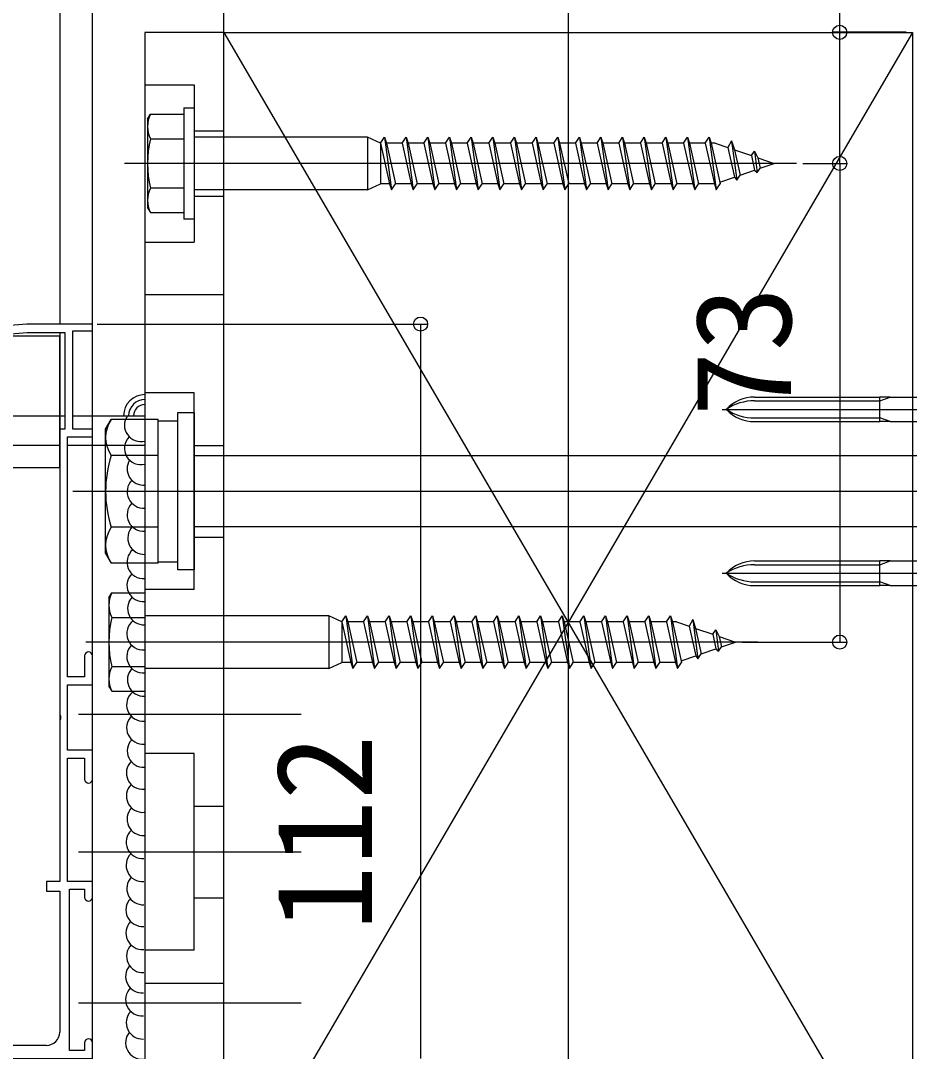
# Model space of a CAD drawing. Units: millimetres, scale not verified. Extents: x -875 to 875, y -1304 to 1296.
# Drawn here: x 139 to 274.5, y 573.4 to 730.6 of the extents above; entities that cross this region are included whole.
import ezdxf
from ezdxf.enums import TextEntityAlignment as Align

# ---------------------------------------------------------------- set-up
doc = ezdxf.new("R2010")
doc.units = ezdxf.units.MM
doc.header["$LTSCALE"] = 8
for name, color, linetype in [('0-3_YKK_11', 7, 'Continuous'), ('0-4_YKK_12', 2, 'Continuous'), ('0-5_YKK_13', 4, 'Continuous'), ('0-6_YKK_D', 6, 'Continuous'), ('0-8_YSS_K', 3, 'Continuous')]:
    doc.layers.add(name, color=color, linetype=linetype)
doc.styles.add('ＭＳ ゴシック', font='')
doc.styles.get('ＭＳ ゴシック').set_extended_font_data('MS Gothic')

msp = doc.modelspace()

# ---------------------------------------------------------------- linework, layer by layer
at = {"layer": '0-3_YKK_11'}
msp.add_line((140, 684.3), (90.92, 680.374), dxfattribs=at)
for points in [[(148.8, 633.7), (148.8, 630.5), (146.2, 630.5), (146.2, 667.1), (150, 667.1), (150, 668.3), (147, 668.3), (147, 683.3), (150, 683.3), (150, 684.3), (140, 684.3)], [(125.539, 681.839), (140.052, 683), (145.8, 683), (145.8, 668.3), (145, 668.3), (145, 624.758), (145.12, 624.575), (145.12, 624.025), (145, 623.842), (145, 599.3), (143, 599.3), (143, 597.8), (145, 597.8), (145, 576.3)], [(150, 614.9), (150, 619.3), (146.2, 619.3), (146.2, 629.3), (150, 629.3), (150, 633.7)], [(150, 596.9), (150, 599.3), (146.2, 599.3), (146.2, 618.1), (148.8, 618.1), (148.8, 614.9)], [(148.8, 574.7), (148.8, 573.5), (146.5, 573.5), (146.5, 598.1), (148.8, 598.1), (148.8, 596.9)], [(143, 574.3), (110, 574.3), (110, 572.3), (150, 572.3), (150, 574.7)]]:
    msp.add_lwpolyline(points, dxfattribs=at)
for centre, radius, start, end in [((149.4, 633.7), 0.6, 90.00001, 179.99999), ((149.4, 633.7), 0.6, 0.00001, 89.99999), ((149.4, 614.9), 0.6, 180.00001, 269.99999), ((149.4, 614.9), 0.6, 270.00001, 359.99999), ((149.4, 596.9), 0.6, 180.00001, 269.99999), ((149.4, 596.9), 0.6, 270.00001, 359.99999), ((143, 576.3), 2, 270.00001, 359.99999), ((149.4, 574.7), 0.6, 90.00001, 179.99999), ((149.4, 574.7), 0.6, 0.00001, 89.99999)]:
    msp.add_arc(centre, radius, start, end, dxfattribs=at)
at = {"layer": '0-4_YKK_12'}
for p, q in [((222.5, 986.802), (222.5, 301.855)), ((145, 766.3), (145, 684.3)), ((150, 516.3), (150, 766.3)), ((257.288, 708.8), (154.888, 708.8)), ((145, 683), (145, 599.6)), ((245.985, 671.3), (287.393, 671.3)), ((147, 658.8), (352.221, 658.8)), ((245.985, 646.3), (287.393, 646.3)), ((251.388, 635.8), (148.988, 635.8)), ((147.887, 624.8), (181.794, 624.8)), ((147.887, 603.8), (181.794, 603.8)), ((145, 597.5), (145, 576.3)), ((147.887, 580.8), (181.794, 580.8))]:
    msp.add_line(p, q, dxfattribs=at)
at = {"layer": '0-5_YKK_13'}
for p, q in [((158, 720.8), (165.5, 720.8)), ((165.5, 720.8), (165.5, 696.8)), ((163.9, 717.3), (163.9, 700.3)), ((163.9, 717.3), (165.5, 717.3)), ((158.4, 715.55), (158.833, 716.3)), ((158.4, 715.55), (158.4, 702.05)), ((158.833, 716.3), (163.9, 716.3)), ((165.5, 713.8), (170, 713.8)), ((158.833, 712.558), (163.9, 712.558)), ((191.9, 712.8), (165.5, 712.8)), ((191.9, 712.8), (191.9, 704.8)), ((193.9, 711.9), (191.9, 712.8)), ((194.5, 712.8), (195.578, 704.8)), ((197.8, 712.8), (198.878, 704.8)), ((201.1, 712.8), (202.178, 704.8)), ((204.4, 712.8), (205.478, 704.8)), ((207.7, 712.8), (208.778, 704.8)), ((210.4, 711.9), (211, 712.8)), ((211, 712.8), (211.02, 712.8)), ((211.02, 712.8), (212.098, 704.8)), ((211.02, 712.8), (211.32, 711.9)), ((214.3, 712.8), (215.378, 704.8)), ((217.6, 712.8), (218.678, 704.8)), ((220.9, 712.8), (221.978, 704.8)), ((224.2, 712.8), (225.278, 704.8)), ((227.5, 712.8), (228.578, 704.8)), ((230.8, 712.8), (231.878, 704.8)), ((234.1, 712.8), (235.178, 704.8)), ((237.4, 712.8), (238.478, 704.8)), ((240.7, 712.8), (241.778, 704.8)), ((244, 712.8), (245.078, 704.8)), ((247.376, 712.236), (246.849, 711.228)), ((247.376, 712.236), (248.183, 706.248)), ((247.376, 712.236), (247.824, 710.892)), ((193.9, 711.9), (193.9, 705.7)), ((197.2, 711.9), (194.8, 711.9)), ((194.8, 711.9), (196.178, 705.7)), ((200.5, 711.9), (198.1, 711.9)), ((198.1, 711.9), (199.478, 705.7)), ((203.8, 711.9), (201.4, 711.9)), ((201.4, 711.9), (202.778, 705.7)), ((207.1, 711.9), (204.7, 711.9)), ((204.7, 711.9), (206.078, 705.7)), ((210.4, 711.9), (208, 711.9)), ((208, 711.9), (209.378, 705.7)), ((213.7, 711.9), (211.32, 711.9)), ((211.32, 711.9), (212.698, 705.7)), ((217, 711.9), (214.6, 711.9)), ((214.6, 711.9), (215.978, 705.7)), ((220.3, 711.9), (217.9, 711.9)), ((217.9, 711.9), (219.278, 705.7)), ((223.6, 711.9), (221.2, 711.9)), ((221.2, 711.9), (222.578, 705.7)), ((226.9, 711.9), (224.5, 711.9)), ((224.5, 711.9), (225.878, 705.7)), ((230.2, 711.9), (227.8, 711.9)), ((227.8, 711.9), (229.178, 705.7)), ((233.5, 711.9), (231.1, 711.9)), ((231.1, 711.9), (232.478, 705.7)), ((236.8, 711.9), (234.4, 711.9)), ((234.4, 711.9), (235.778, 705.7)), ((240.1, 711.9), (237.7, 711.9)), ((237.7, 711.9), (239.078, 705.7)), ((243.4, 711.9), (241, 711.9)), ((241, 711.9), (242.378, 705.7)), ((244.897, 711.9), (244.3, 711.9)), ((244.3, 711.9), (245.678, 705.7)), ((244.897, 711.9), (246.849, 711.228)), ((246.849, 711.228), (247.852, 706.717)), ((247.824, 710.892), (250.423, 709.997)), ((247.824, 710.892), (248.688, 707.005)), ((250.423, 709.997), (250.884, 710.69)), ((250.884, 710.69), (251.397, 709.662)), ((250.884, 710.69), (251.325, 707.419)), ((250.423, 709.997), (250.917, 707.773)), ((251.397, 709.662), (253.9, 708.8)), ((251.397, 709.662), (251.753, 708.061)), ((248.688, 707.005), (250.917, 707.773)), ((250.917, 707.773), (251.325, 707.419)), ((251.325, 707.419), (251.753, 708.061)), ((251.753, 708.061), (253.9, 708.8)), ((245.622, 705.95), (247.852, 706.717)), ((247.852, 706.717), (248.183, 706.248)), ((248.183, 706.248), (248.688, 707.005)), ((163.9, 705.042), (158.833, 705.042)), ((191.9, 704.8), (165.5, 704.8)), ((191.9, 704.8), (193.9, 705.7)), ((195.278, 705.7), (193.9, 705.7)), ((198.578, 705.7), (196.178, 705.7)), ((201.878, 705.7), (199.478, 705.7)), ((205.178, 705.7), (202.778, 705.7)), ((208.478, 705.7), (206.078, 705.7)), ((211.778, 705.7), (209.378, 705.7)), ((212.078, 704.8), (212.098, 704.8)), ((212.098, 704.8), (212.698, 705.7)), ((215.078, 705.7), (212.698, 705.7)), ((218.378, 705.7), (215.978, 705.7)), ((221.678, 705.7), (219.278, 705.7)), ((224.978, 705.7), (222.578, 705.7)), ((228.278, 705.7), (225.878, 705.7)), ((231.578, 705.7), (229.178, 705.7)), ((234.878, 705.7), (232.478, 705.7)), ((238.178, 705.7), (235.778, 705.7)), ((241.478, 705.7), (239.078, 705.7)), ((244.778, 705.7), (242.378, 705.7)), ((165.5, 703.8), (170, 703.8)), ((158.4, 702.05), (158.833, 701.3)), ((158.833, 701.3), (163.9, 701.3)), ((158, 696.8), (165.5, 696.8)), ((158, 688.8), (170, 688.8)), ((165.5, 673.8), (158, 673.8)), ((165.5, 643.8), (165.5, 673.8)), ((250.914, 673.175), (270.012, 673.175)), ((270.012, 669.425), (270.012, 673.175)), ((271.591, 673.175), (284.209, 673.175)), ((250.914, 672.608), (270.012, 672.608)), ((-117, 670.299), (145.8, 670.299)), ((147, 670.299), (158, 670.299)), ((152, 668.3), (152.849, 669.77)), ((158, 669.77), (152.849, 669.77)), ((160, 669.77), (158, 669.77)), ((160, 647.83), (160, 669.77)), ((250.914, 669.992), (270.012, 669.992)), ((271.591, 669.425), (270.012, 669.992)), ((152, 649.3), (152, 668.3)), ((160, 648.05), (160, 669.55)), ((160, 669.55), (163, 669.55)), ((250.914, 669.425), (270.012, 669.425)), ((271.591, 669.425), (270.012, 669.425)), ((271.591, 669.425), (284.209, 669.425)), ((145, 665.799), (-117, 665.799)), ((158, 665.799), (146.2, 665.799)), ((165.5, 665.8), (170, 665.8)), ((158, 664.285), (152.849, 664.285)), ((160, 664.285), (158, 664.285)), ((280, 664.2), (165.5, 664.2)), ((158, 653.315), (152.849, 653.315)), ((160, 653.315), (158, 653.315)), ((280, 653.4), (165.5, 653.4)), ((165.5, 651.8), (170, 651.8)), ((152, 649.3), (152.849, 647.83)), ((158, 647.83), (152.849, 647.83)), ((160, 647.83), (158, 647.83)), ((160, 648.05), (163, 648.05)), ((250.914, 648.175), (270.012, 648.175)), ((270.012, 644.425), (270.012, 648.175)), ((271.591, 648.175), (284.209, 648.175)), ((250.914, 647.608), (270.012, 647.608)), ((250.914, 644.992), (270.012, 644.992)), ((271.591, 644.425), (270.012, 644.992)), ((152.5, 642.55), (152.933, 643.3)), ((152.933, 643.3), (158, 643.3)), ((165.5, 643.8), (158, 643.8)), ((158, 643.3), (158, 628.3)), ((250.914, 644.425), (270.012, 644.425)), ((271.591, 644.425), (270.012, 644.425)), ((271.591, 644.425), (284.209, 644.425)), ((152.5, 642.55), (152.5, 629.05)), ((152.933, 639.558), (158, 639.558)), ((186, 639.8), (158, 639.8)), ((186, 639.8), (186, 631.8)), ((188, 638.9), (186, 639.8)), ((188, 638.9), (188, 632.7)), ((188.6, 639.8), (189.678, 631.8)), ((191.3, 638.9), (188.9, 638.9)), ((188.9, 638.9), (190.278, 632.7)), ((191.9, 639.8), (192.978, 631.8)), ((194.6, 638.9), (192.2, 638.9)), ((192.2, 638.9), (193.578, 632.7)), ((195.2, 639.8), (196.278, 631.8)), ((197.9, 638.9), (195.5, 638.9)), ((195.5, 638.9), (196.878, 632.7)), ((198.5, 639.8), (199.578, 631.8)), ((201.2, 638.9), (198.8, 638.9)), ((198.8, 638.9), (200.178, 632.7)), ((201.8, 639.8), (202.878, 631.8)), ((204.5, 638.9), (202.1, 638.9)), ((202.1, 638.9), (203.478, 632.7)), ((204.5, 638.9), (205.1, 639.8)), ((205.1, 639.8), (205.12, 639.8)), ((205.12, 639.8), (206.198, 631.8)), ((205.12, 639.8), (205.42, 638.9)), ((207.8, 638.9), (205.42, 638.9)), ((205.42, 638.9), (206.798, 632.7)), ((208.4, 639.8), (209.478, 631.8)), ((211.1, 638.9), (208.7, 638.9)), ((208.7, 638.9), (210.078, 632.7)), ((211.7, 639.8), (212.778, 631.8)), ((214.4, 638.9), (212, 638.9)), ((212, 638.9), (213.378, 632.7)), ((215, 639.8), (216.078, 631.8)), ((217.7, 638.9), (215.3, 638.9)), ((215.3, 638.9), (216.678, 632.7)), ((218.3, 639.8), (219.378, 631.8)), ((221, 638.9), (218.6, 638.9)), ((218.6, 638.9), (219.978, 632.7)), ((221.6, 639.8), (222.678, 631.8)), ((224.3, 638.9), (221.9, 638.9)), ((221.9, 638.9), (223.278, 632.7)), ((224.9, 639.8), (225.978, 631.8)), ((227.6, 638.9), (225.2, 638.9)), ((225.2, 638.9), (226.578, 632.7)), ((228.2, 639.8), (229.278, 631.8)), ((230.9, 638.9), (228.5, 638.9)), ((228.5, 638.9), (229.878, 632.7)), ((231.5, 639.8), (232.578, 631.8)), ((234.2, 638.9), (231.8, 638.9)), ((231.8, 638.9), (233.178, 632.7)), ((234.8, 639.8), (235.878, 631.8)), ((237.5, 638.9), (235.1, 638.9)), ((235.1, 638.9), (236.478, 632.7)), ((238.1, 639.8), (239.178, 631.8)), ((238.997, 638.9), (238.4, 638.9)), ((238.4, 638.9), (239.778, 632.7)), ((238.997, 638.9), (240.949, 638.228)), ((241.476, 639.236), (240.949, 638.228)), ((241.476, 639.236), (242.283, 633.248)), ((241.476, 639.236), (241.924, 637.892)), ((240.949, 638.228), (241.952, 633.717)), ((241.924, 637.892), (244.523, 636.997)), ((241.924, 637.892), (242.788, 634.005)), ((244.523, 636.997), (244.984, 637.69)), ((244.523, 636.997), (245.017, 634.773)), ((244.984, 637.69), (245.497, 636.662)), ((244.984, 637.69), (245.425, 634.419)), ((245.497, 636.662), (248, 635.8)), ((245.497, 636.662), (245.853, 635.061)), ((245.853, 635.061), (248, 635.8)), ((239.722, 632.95), (241.952, 633.717)), ((241.952, 633.717), (242.283, 633.248)), ((242.283, 633.248), (242.788, 634.005)), ((242.788, 634.005), (245.017, 634.773)), ((245.017, 634.773), (245.425, 634.419)), ((245.425, 634.419), (245.853, 635.061)), ((158, 632.042), (152.933, 632.042)), ((186, 631.8), (188, 632.7)), ((189.378, 632.7), (188, 632.7)), ((192.678, 632.7), (190.278, 632.7)), ((195.978, 632.7), (193.578, 632.7)), ((199.278, 632.7), (196.878, 632.7)), ((202.578, 632.7), (200.178, 632.7)), ((205.878, 632.7), (203.478, 632.7)), ((206.198, 631.8), (206.798, 632.7)), ((209.178, 632.7), (206.798, 632.7)), ((212.478, 632.7), (210.078, 632.7)), ((215.778, 632.7), (213.378, 632.7)), ((219.078, 632.7), (216.678, 632.7)), ((222.378, 632.7), (219.978, 632.7)), ((225.678, 632.7), (223.278, 632.7)), ((228.978, 632.7), (226.578, 632.7)), ((232.278, 632.7), (229.878, 632.7)), ((235.578, 632.7), (233.178, 632.7)), ((238.878, 632.7), (236.478, 632.7)), ((186, 631.8), (158, 631.8)), ((206.178, 631.8), (206.198, 631.8)), ((152.5, 629.05), (152.933, 628.3)), ((152.933, 628.3), (158, 628.3)), ((165.5, 618.8), (158, 618.8)), ((165.5, 588.8), (165.5, 618.8)), ((165.5, 610.8), (170, 610.8)), ((165.5, 596.8), (170, 596.8)), ((165.5, 588.8), (158, 588.8)), ((158, 583.8), (170, 583.8))]:
    msp.add_line(p, q, dxfattribs=at)
for points in [[(170, 513.8), (170, 728.8), (158, 728.8), (158, 513.8)], [(133, 682.436), (133, 662.436), (145, 662.436), (145, 682.436)], [(165.5, 670.8), (165.5, 646.8), (163, 646.8), (163, 670.8)]]:
    msp.add_lwpolyline(points, close=True, dxfattribs=at)
for points in [[(165.5, 717.3), (165.5, 700.3), (163.9, 700.3)], [(193.9, 711.9), (194.5, 712.8), (194.8, 711.9)], [(197.2, 711.9), (197.8, 712.8), (198.1, 711.9)], [(200.5, 711.9), (201.1, 712.8), (201.4, 711.9)], [(203.8, 711.9), (204.4, 712.8), (204.7, 711.9)], [(207.1, 711.9), (207.7, 712.8), (208, 711.9)], [(213.7, 711.9), (214.3, 712.8), (214.6, 711.9)], [(217, 711.9), (217.6, 712.8), (217.9, 711.9)], [(220.3, 711.9), (220.9, 712.8), (221.2, 711.9)], [(223.6, 711.9), (224.2, 712.8), (224.5, 711.9)], [(226.9, 711.9), (227.5, 712.8), (227.8, 711.9)], [(230.2, 711.9), (230.8, 712.8), (231.1, 711.9)], [(233.5, 711.9), (234.1, 712.8), (234.4, 711.9)], [(236.8, 711.9), (237.4, 712.8), (237.7, 711.9)], [(240.1, 711.9), (240.7, 712.8), (241, 711.9)], [(243.4, 711.9), (244, 712.8), (244.3, 711.9)], [(193.9, 711.9), (195.278, 705.7), (195.578, 704.8), (196.178, 705.7)], [(197.2, 711.9), (198.578, 705.7), (198.878, 704.8), (199.478, 705.7)], [(200.5, 711.9), (201.878, 705.7), (202.178, 704.8), (202.778, 705.7)], [(203.8, 711.9), (205.178, 705.7), (205.478, 704.8), (206.078, 705.7)], [(207.1, 711.9), (208.478, 705.7), (208.778, 704.8), (209.378, 705.7)], [(210.4, 711.9), (211.778, 705.7), (212.078, 704.8)], [(213.7, 711.9), (215.078, 705.7), (215.378, 704.8), (215.978, 705.7)], [(217, 711.9), (218.378, 705.7), (218.678, 704.8), (219.278, 705.7)], [(220.3, 711.9), (221.678, 705.7), (221.978, 704.8), (222.578, 705.7)], [(223.6, 711.9), (224.978, 705.7), (225.278, 704.8), (225.878, 705.7)], [(226.9, 711.9), (228.278, 705.7), (228.578, 704.8), (229.178, 705.7)], [(230.2, 711.9), (231.578, 705.7), (231.878, 704.8), (232.478, 705.7)], [(233.5, 711.9), (234.878, 705.7), (235.178, 704.8), (235.778, 705.7)], [(236.8, 711.9), (238.178, 705.7), (238.478, 704.8), (239.078, 705.7)], [(240.1, 711.9), (241.478, 705.7), (241.778, 704.8), (242.378, 705.7)], [(243.4, 711.9), (244.778, 705.7), (245.078, 704.8), (245.678, 705.7)], [(270.012, 672.608), (271.591, 673.175), (270.012, 673.175)], [(270.012, 647.608), (271.591, 648.175), (270.012, 648.175)], [(188, 638.9), (188.6, 639.8), (188.9, 638.9)], [(188, 638.9), (189.378, 632.7), (189.678, 631.8), (190.278, 632.7)], [(191.3, 638.9), (191.9, 639.8), (192.2, 638.9)], [(191.3, 638.9), (192.678, 632.7), (192.978, 631.8), (193.578, 632.7)], [(194.6, 638.9), (195.2, 639.8), (195.5, 638.9)], [(194.6, 638.9), (195.978, 632.7), (196.278, 631.8), (196.878, 632.7)], [(197.9, 638.9), (198.5, 639.8), (198.8, 638.9)], [(197.9, 638.9), (199.278, 632.7), (199.578, 631.8), (200.178, 632.7)], [(201.2, 638.9), (201.8, 639.8), (202.1, 638.9)], [(201.2, 638.9), (202.578, 632.7), (202.878, 631.8), (203.478, 632.7)], [(204.5, 638.9), (205.878, 632.7), (206.178, 631.8)], [(207.8, 638.9), (208.4, 639.8), (208.7, 638.9)], [(207.8, 638.9), (209.178, 632.7), (209.478, 631.8), (210.078, 632.7)], [(211.1, 638.9), (211.7, 639.8), (212, 638.9)], [(211.1, 638.9), (212.478, 632.7), (212.778, 631.8), (213.378, 632.7)], [(214.4, 638.9), (215, 639.8), (215.3, 638.9)], [(214.4, 638.9), (215.778, 632.7), (216.078, 631.8), (216.678, 632.7)], [(217.7, 638.9), (218.3, 639.8), (218.6, 638.9)], [(217.7, 638.9), (219.078, 632.7), (219.378, 631.8), (219.978, 632.7)], [(221, 638.9), (221.6, 639.8), (221.9, 638.9)], [(221, 638.9), (222.378, 632.7), (222.678, 631.8), (223.278, 632.7)], [(224.3, 638.9), (224.9, 639.8), (225.2, 638.9)], [(224.3, 638.9), (225.678, 632.7), (225.978, 631.8), (226.578, 632.7)], [(227.6, 638.9), (228.2, 639.8), (228.5, 638.9)], [(227.6, 638.9), (228.978, 632.7), (229.278, 631.8), (229.878, 632.7)], [(230.9, 638.9), (231.5, 639.8), (231.8, 638.9)], [(230.9, 638.9), (232.278, 632.7), (232.578, 631.8), (233.178, 632.7)], [(234.2, 638.9), (234.8, 639.8), (235.1, 638.9)], [(234.2, 638.9), (235.578, 632.7), (235.878, 631.8), (236.478, 632.7)], [(237.5, 638.9), (238.1, 639.8), (238.4, 638.9)], [(237.5, 638.9), (238.878, 632.7), (239.178, 631.8), (239.778, 632.7)]]:
    msp.add_lwpolyline(points, dxfattribs=at)
for centre, radius, start, end in [((162.658, 714.429), 4.258, 153.93616, 206.06384), ((174.927, 708.8), 16.527, 166.85543, 193.14457), ((162.658, 703.171), 4.258, 153.93616, 206.06384), ((158, 670.299), 3.25, 90, 180), ((250.914, 667.254), 5.921, 90, 136.89533), ((158, 670.299), 2.5, 90, 180), ((158, 670.299), 1.75, 90, 180), ((250.914, 664.808), 7.8, 90, 123.6577), ((250.914, 675.346), 5.921, 223.10467, 270), ((250.914, 677.792), 7.8, 236.3423, 270), ((156.856, 667.027), 4.856, 145.61575, 214.38425), ((157.371, 668.879), 2.5, 145.38905, 284.57192), ((157.371, 665.367), 2.5, 135.37788, 284.57192), ((170.151, 658.8), 18.151, 162.41205, 197.58795), ((157.784, 662.239), 2.5, 148.38335, 274.96405), ((157.784, 658.727), 2.5, 135.38013, 274.96405), ((157.784, 655.214), 2.5, 135.37788, 274.96405), ((156.856, 650.573), 4.856, 145.61575, 214.38425), ((157.882, 651.677), 2.5, 136.55193, 272.69635), ((157.755, 647.984), 2.5, 130.37383, 274.96405), ((250.914, 642.254), 5.921, 90, 136.89533), ((157.755, 644.472), 2.5, 135.37788, 274.96405), ((250.914, 639.808), 7.8, 90, 123.6577), ((250.914, 650.346), 5.921, 223.10467, 270), ((250.914, 652.792), 7.8, 236.3423, 270), ((156.758, 641.429), 4.258, 153.93616, 206.06384), ((157.854, 640.935), 2.5, 136.55193, 272.69635), ((169.027, 635.8), 16.527, 166.85543, 193.14457), ((157.727, 637.101), 2.5, 127.98915, 274.96405), ((157.727, 633.589), 2.5, 135.37788, 274.96405), ((156.758, 630.171), 4.258, 153.93616, 206.06384), ((157.825, 630.052), 2.5, 136.55193, 272.69635), ((157.698, 626.249), 2.5, 128.5381, 274.96405), ((157.698, 622.737), 2.5, 135.37788, 274.96405), ((157.797, 619.2), 2.5, 136.55193, 272.69635), ((157.67, 615.843), 2.5, 135.62065, 274.96405), ((157.67, 612.331), 2.5, 135.37788, 274.96405), ((157.768, 608.794), 2.5, 136.55193, 272.69635), ((157.63, 605.286), 2.5, 133.13459, 274.96405), ((157.63, 601.773), 2.5, 135.37788, 274.96405), ((157.729, 598.236), 2.5, 136.55193, 272.69635), ((157.59, 594.936), 2.5, 136.24486, 274.96405), ((157.59, 591.424), 2.5, 135.37788, 274.96405), ((157.689, 587.887), 2.5, 136.55193, 272.69635), ((157.551, 584.807), 2.5, 139.35747, 274.96405), ((157.551, 581.294), 2.5, 135.37788, 274.96405), ((157.649, 577.757), 2.5, 136.55193, 272.69635), ((157.551, 574.683), 2.5, 139.35747, 274.96405)]:
    msp.add_arc(centre, radius, start, end, dxfattribs=at)
at = {"layer": '0-6_YKK_D'}
for p, q in [((274, 728.801), (262.881, 728.801)), ((258.288, 708.8), (264.881, 708.8)), ((258.288, 708.8), (264.881, 708.8)), ((263.881, 708.8), (263.881, 635.8)), ((150.7, 684.3), (201, 684.3)), ((200, 684.3), (200, 572.3)), ((249, 635.8), (264.881, 635.8))]:
    msp.add_line(p, q, dxfattribs=at)
msp.add_lwpolyline([(263.881, 708.8), (263.881, 728.801), (263.881, 765.692)], dxfattribs=at)
for centre in [(263.881, 728.801), (263.881, 708.8), (263.881, 708.8), (200, 684.3), (263.881, 635.8)]:
    msp.add_circle(centre, 1.075, dxfattribs=at)
at = {"layer": '0-8_YSS_K'}
for p, q in [((150, 301.855), (150, 986.802)), ((170, 301.855), (170, 986.802)), ((275, 728.8), (170, 548.8)), ((170, 728.8), (275, 548.8))]:
    msp.add_line(p, q, dxfattribs=at)
msp.add_lwpolyline([(170, 728.8), (275, 728.8), (275, 548.8), (170, 548.8)], close=True, dxfattribs=at)

# ---------------------------------------------------------------- texts
at = {"layer": '0-6_YKK_D', "style": 'ＭＳ ゴシック'}
for s, p in [('73', (260.881, 670.155)), ('112', (197, 591.74))]:
    msp.add_text(s, height=14.66, rotation=90, dxfattribs=at).set_placement(p, align=Align.BOTTOM_LEFT)

doc.saveas('drawing.dxf')
